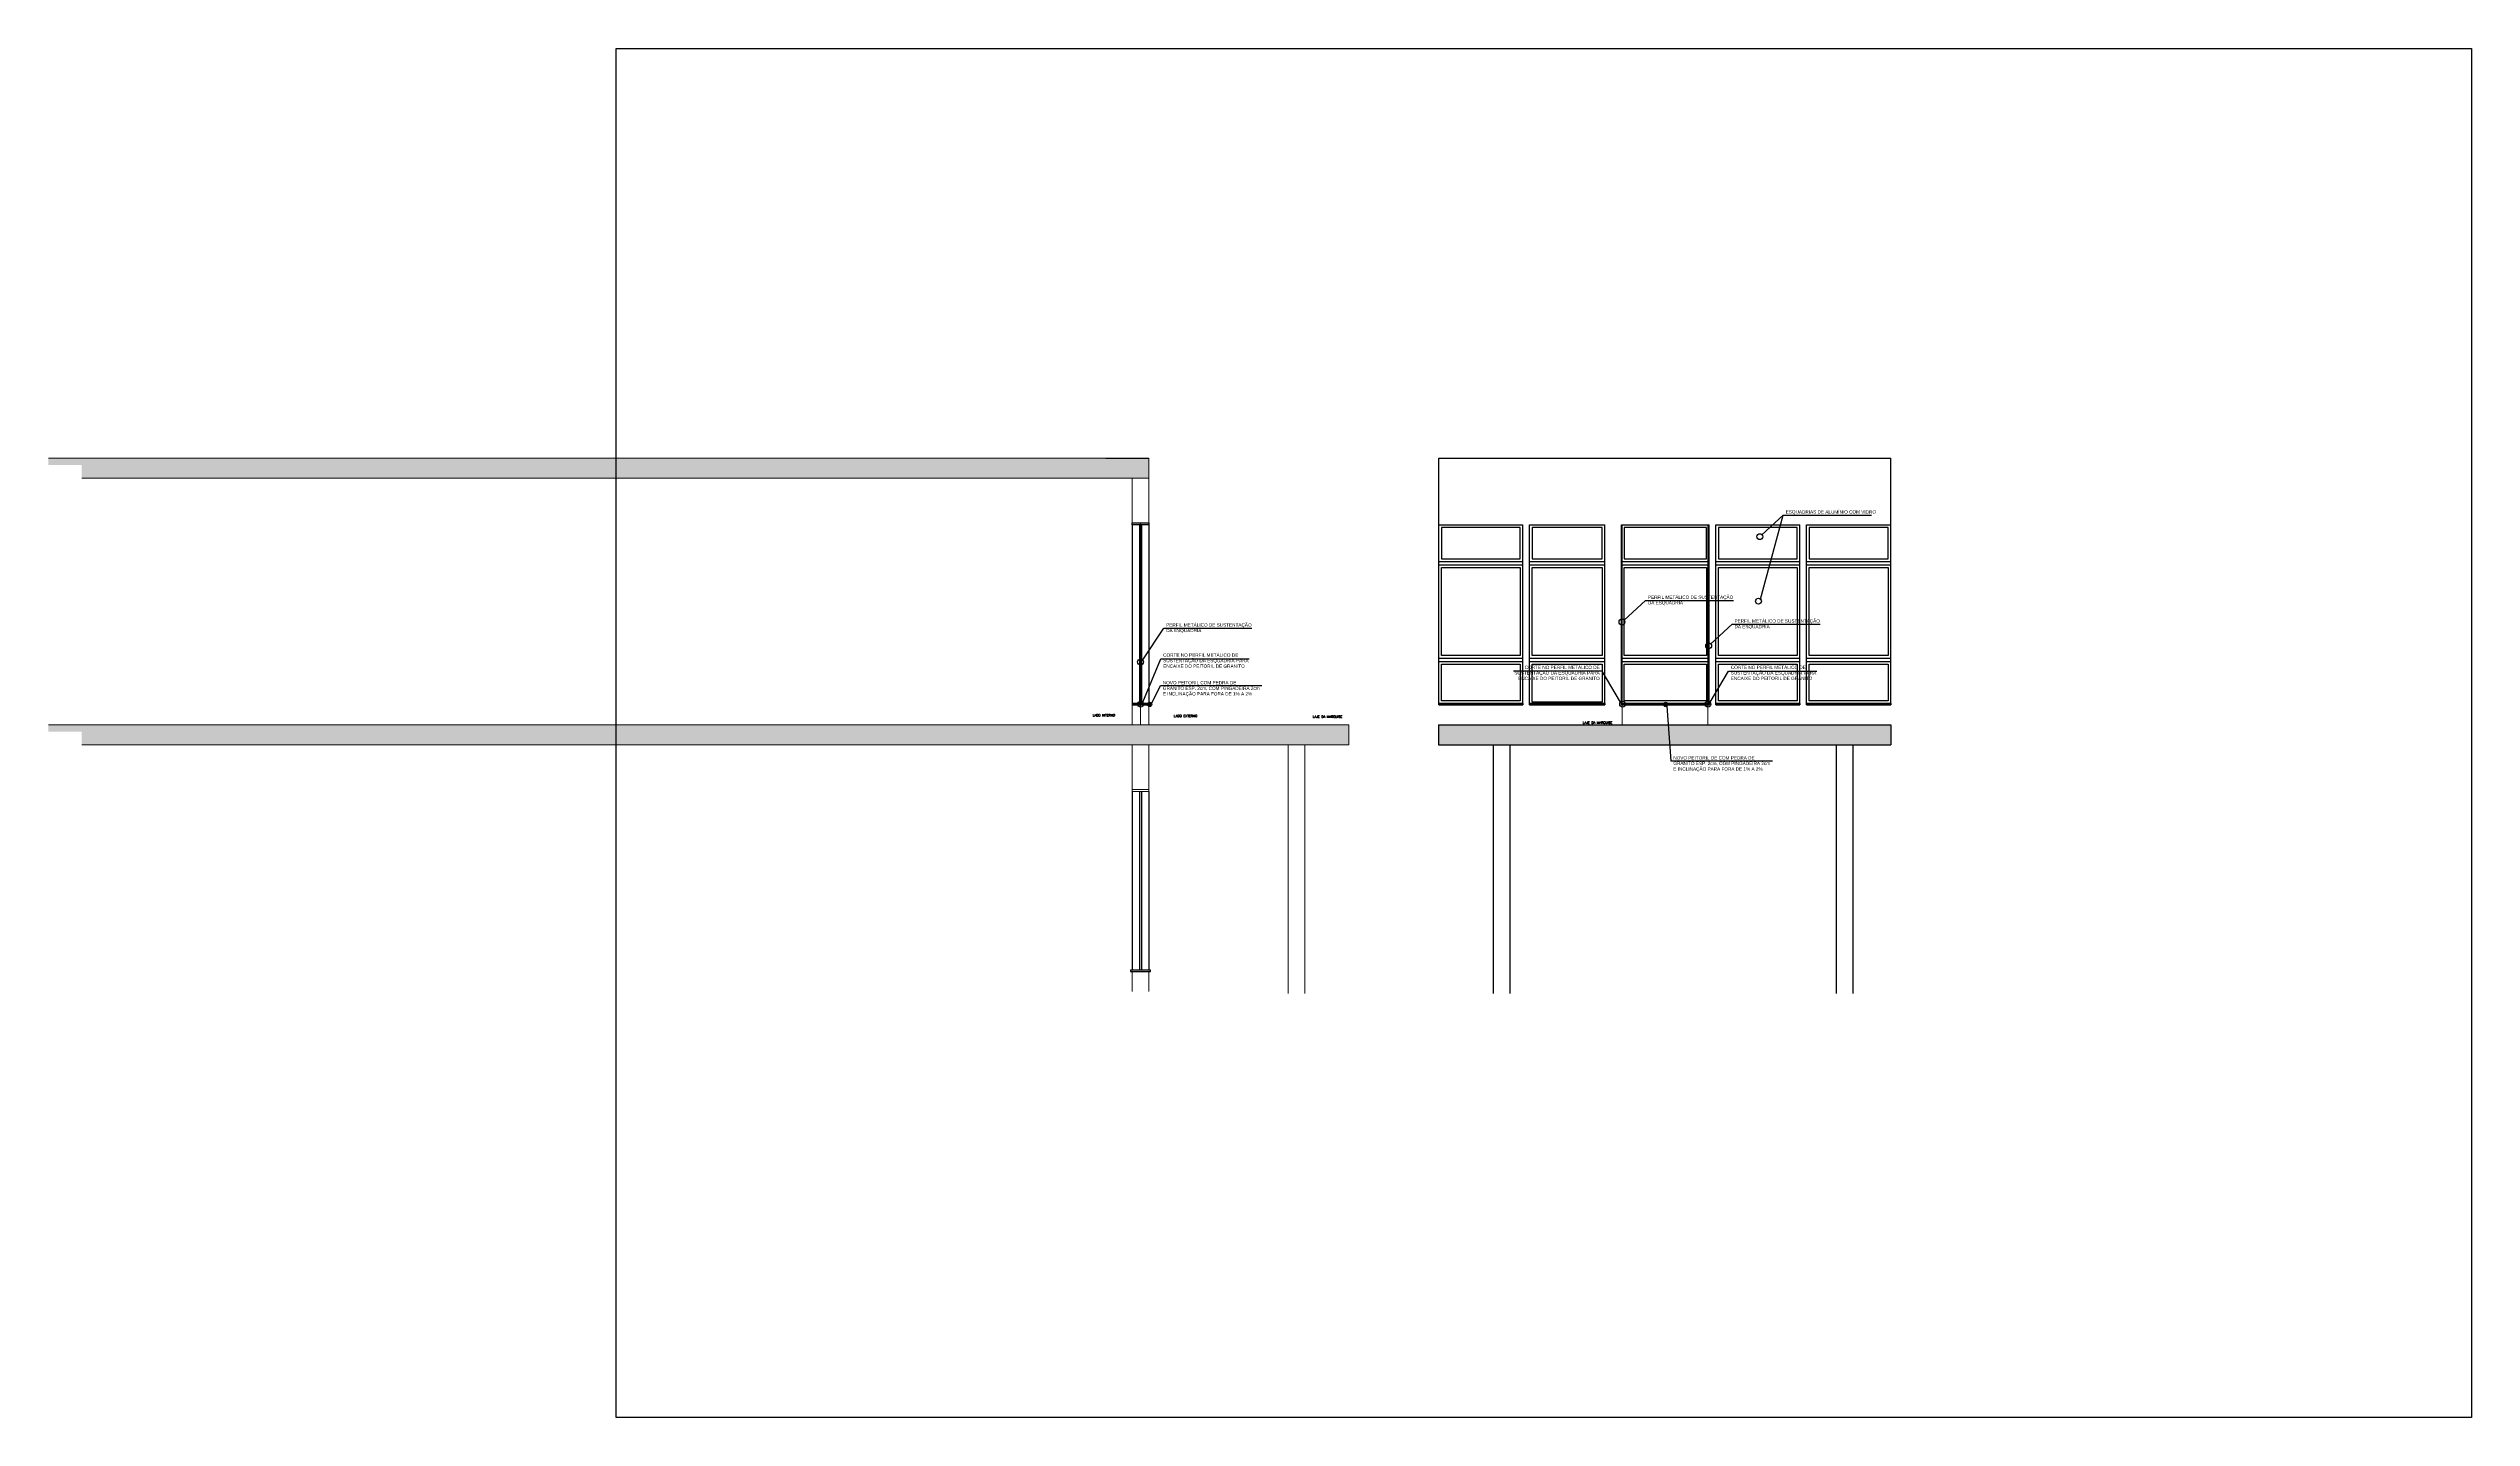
# Model space of a CAD drawing. Header units: millimetres. Extents: x -8 to 5830, y -596 to 3598.
# Drawn here: x 1504.12 to 1540.45, y 2484.33 to 2504.87 of the extents above; entities that cross this region are included whole.
import ezdxf

# ---------------------------------------------------------------- set-up
doc = ezdxf.new("R2010")
doc.units = ezdxf.units.MM
doc.linetypes.add('CONTINU', pattern=[0])
doc.layers.get('0').update_dxf_attribs({"color": 9})
doc.layers.add('0.1', color=8, linetype='Continuous', lineweight=13)
for name, color, linetype in [('ARQUITETURA', 7, 'Continuous'), ('HAC', 6, 'Continuous'), ('INSTALAÇÕES', 7, 'Continuous'), ('TEX', 7, 'Continuous')]:
    doc.layers.add(name, color=color, linetype=linetype)
doc.styles.add('ROMANS', font='romans')
doc.styles.get("Standard").update_dxf_attribs({"font": 'arial.ttf'})

msp = doc.modelspace()

# ---------------------------------------------------------------- hatches: boundary and pattern name
at = {"layer": '0.1', "linetype": 'CONTINU', "lineweight": -2}
h = msp.add_hatch(dxfattribs=at)
h.set_pattern_fill('AR-CONC', color=8, scale=0.0015, style=0)
h.set_pattern_definition([(50, (646.97012, 2029.40312), (0.273277003, -0.02390863), [0.028575, -0.314325]), (355, (646.97012, 2029.40312), (-0.05286424, 0.286584964), [0.02286, -0.25146]), (100.451, (646.9929, 2029.40113), (0.22041375, 0.26267503), [0.024285, -0.267135]), (46.1842, (646.97012, 2029.47932), (0.40661856, -0.06306349), [0.0428625, -0.4714875]), (96.6356, (647.004, 2029.47407), (0.35610635, 0.37113833), [0.0364275, -0.4007025]), (351.184, (646.97012, 2029.47932), (0.3561069, 0.37113768), [0.03429, -0.37719]), (21, (647.00822, 2029.46027), (0.22742232, -0.15339828), [0.028575, -0.314325]), (326, (647.00822, 2029.46027), (0.09270304, 0.27628195), [0.02286, -0.25146]), (71.4514, (647.02718, 2029.4475), (0.320124736, 0.12288429), [0.024285, -0.267135]), (37.5, (646.97012, 2029.403125), (0.004632905, 0.126832558), [0, -0.248412, 0, -0.25527, 0, -0.2524125]), (7.5, (646.97012, 2029.40312), (0.100229494, 0.150270862), [0, -0.145542, 0, -0.242697, 0, -0.0962025]), (327.5, (646.88516, 2029.40312), (0.203385893, -0.008593116), [0, -0.09525, 0, -0.29718, 0, -0.394335]), (317.5, (646.84706, 2029.40312), (0.222193772, 0.038139737), [0, -0.123825, 0, -0.197358, 0, -0.280035])])
h.paths.add_polyline_path([(1520.617, 2498.722), (1504.117, 2498.722), (1504.117, 2498.622), (1504.617, 2498.622), (1504.617, 2498.422), (1520.617, 2498.422), (1520.617, 2498.616), (1520.617, 2498.622)])
h = msp.add_hatch(dxfattribs=at)
h.set_pattern_fill('AR-CONC', color=8, scale=0.0015, style=0)
h.set_pattern_definition([(50, (646.97012, 2028.70312), (0.273277003, -0.02390863), [0.028575, -0.314325]), (355, (646.97012, 2028.70312), (-0.05286424, 0.286584964), [0.02286, -0.25146]), (100.451, (646.9929, 2028.70113), (0.22041375, 0.26267503), [0.024285, -0.267135]), (46.1842, (646.97012, 2028.77932), (0.40661856, -0.06306349), [0.0428625, -0.4714875]), (96.6356, (647.004, 2028.77407), (0.35610635, 0.37113833), [0.0364275, -0.4007025]), (351.184, (646.97012, 2028.77932), (0.3561069, 0.37113768), [0.03429, -0.37719]), (21, (647.00822, 2028.76027), (0.22742232, -0.15339828), [0.028575, -0.314325]), (326, (647.00822, 2028.76027), (0.09270304, 0.27628195), [0.02286, -0.25146]), (71.4514, (647.02718, 2028.7475), (0.320124736, 0.12288429), [0.024285, -0.267135]), (37.5, (646.97012, 2028.703125), (0.004632905, 0.126832558), [0, -0.248412, 0, -0.25527, 0, -0.2524125]), (7.5, (646.97012, 2028.70312), (0.100229494, 0.150270862), [0, -0.145542, 0, -0.242697, 0, -0.0962025]), (327.5, (646.88516, 2028.70312), (0.203385893, -0.008593116), [0, -0.09525, 0, -0.29718, 0, -0.394335]), (317.5, (646.84706, 2028.70312), (0.222193772, 0.038139737), [0, -0.123825, 0, -0.197358, 0, -0.280035])])
h.paths.add_polyline_path([(1504.117, 2494.722), (1504.117, 2494.622), (1504.617, 2494.622), (1504.617, 2494.422), (1523.617, 2494.422), (1523.617, 2494.622), (1523.617, 2494.722)])
h = msp.add_hatch(dxfattribs=at)
h.set_pattern_fill('AR-CONC', color=8, scale=0.0015, style=0)
h.paths.add_polyline_path([(1531.742, 2494.422), (1531.742, 2494.722), (1528.404, 2494.722), (1528.426, 2494.422)])
h.paths.add_polyline_path([(1528.426, 2494.422), (1528.404, 2494.722), (1524.958, 2494.722), (1524.958, 2494.422)])
at = {"layer": 'HAC'}
h = msp.add_hatch(dxfattribs=at)
h.set_pattern_fill('AR-SAND', color=256, scale=0.0005, style=0)
h.paths.add_polyline_path([(1520.642, 2495.042), (1520.367, 2495.042), (1520.367, 2495.022), (1520.642, 2495.022)])

# ---------------------------------------------------------------- linework, layer by layer
for p, q in [((1526.224, 2495.042), (1524.962, 2495.042)), ((1527.453, 2495.042), (1526.324, 2495.042)), ((1529.016, 2495.042), (1527.703, 2495.042)), ((1524.958, 2494.722), (1524.958, 2494.422)), ((1531.742, 2494.722), (1531.742, 2494.422)), ((1520.367, 2493.752), (1520.367, 2493.752))]:
    msp.add_line(p, q)
at = {"color": 3}
for p, q in [((1530.378, 2495.042), (1529.116, 2495.042)), ((1529.116, 2495.022), (1530.378, 2495.022)), ((1531.741, 2495.042), (1530.478, 2495.042)), ((1530.478, 2495.022), (1531.741, 2495.022))]:
    msp.add_line(p, q, dxfattribs=at)
at = {"color": 5, "linetype": 'Continuous', "ltscale": 0.01, "const_width": 0.0146}
for points in [[(1520.492, 2497.752), (1520.492, 2495.044)], [(1527.714, 2497.724), (1527.714, 2495.044)], [(1528.999, 2497.724), (1528.999, 2495.044)]]:
    msp.add_lwpolyline(points, dxfattribs=at)
at = {"color": 3}
for points in [[(1520.367, 2495.022), (1520.642, 2495.022), (1520.642, 2495.042), (1520.367, 2495.042)], [(1524.962, 2495.042), (1526.224, 2495.042), (1526.224, 2495.022), (1524.962, 2495.022)], [(1526.324, 2495.042), (1527.453, 2495.042), (1527.453, 2495.022), (1526.324, 2495.022)], [(1527.703, 2495.042), (1529.016, 2495.042), (1529.016, 2495.022), (1527.703, 2495.022)], [(1529.116, 2495.042), (1530.378, 2495.042), (1530.378, 2495.022), (1529.116, 2495.022)], [(1530.478, 2495.042), (1531.741, 2495.042), (1531.741, 2495.022), (1530.478, 2495.022)], [(1520.342, 2491.022), (1520.642, 2491.022), (1520.642, 2491.042), (1520.342, 2491.042)]]:
    msp.add_lwpolyline(points, close=True, dxfattribs=at)
at = {"color": 5, "linetype": 'CONTINU', "ltscale": 0.01, "const_width": 0.0146}
for points in [[(1520.492, 2495.022), (1520.492, 2494.722)], [(1527.714, 2495.022), (1527.714, 2494.722)], [(1528.999, 2495.022), (1528.999, 2494.722)]]:
    msp.add_lwpolyline(points, dxfattribs=at)
at = {"color": 7}
for centre in [(1520.627, 2495.029), (1528.365, 2495.029)]:
    msp.add_circle(centre, 0.0323, dxfattribs=at)
at = {"layer": '0.1', "color": 7}
for p, q in [((1504.117, 2498.722), (1520.617, 2498.722)), ((1520.617, 2498.422), (1520.617, 2498.722)), ((1504.617, 2498.422), (1520.617, 2498.422)), ((1520.367, 2497.752), (1520.367, 2498.422)), ((1520.617, 2497.752), (1520.617, 2498.422)), ((1520.367, 2497.752), (1520.367, 2497.752)), ((1520.367, 2497.752), (1520.617, 2497.752)), ((1520.617, 2497.752), (1520.617, 2497.752)), ((1520.367, 2495.022), (1520.617, 2495.022)), ((1520.367, 2495.022), (1520.367, 2494.722)), ((1520.617, 2495.022), (1520.617, 2494.722)), ((1504.117, 2494.722), (1523.617, 2494.722)), ((1523.617, 2494.722), (1523.617, 2494.422)), ((1504.617, 2494.422), (1523.617, 2494.422)), ((1520.367, 2493.752), (1520.367, 2494.422)), ((1520.617, 2493.752), (1520.617, 2494.422)), ((1522.707, 2494.422), (1522.707, 2490.692)), ((1522.957, 2494.422), (1522.957, 2490.692)), ((1520.617, 2493.752), (1520.617, 2493.752)), ((1520.367, 2491.022), (1520.617, 2491.022)), ((1520.367, 2491.022), (1520.367, 2490.722)), ((1520.617, 2491.022), (1520.617, 2490.722))]:
    msp.add_line(p, q, dxfattribs=at)
at = {"layer": '0.1', "color": 254, "linetype": 'CONTINU', "lineweight": -2}
msp.add_line((1519.971, 2498.722), (1520.617, 2498.722), dxfattribs=at)
at = {"layer": '0.1', "color": 8, "linetype": 'CONTINU', "lineweight": -2}
for p, q in [((1524.962, 2497.722), (1524.962, 2498.722)), ((1531.741, 2497.722), (1531.741, 2498.722)), ((1520.367, 2497.722), (1520.367, 2495.042)), ((1520.477, 2497.722), (1520.477, 2495.042)), ((1520.507, 2497.722), (1520.507, 2495.042)), ((1520.617, 2497.722), (1520.617, 2495.042)), ((1524.962, 2495.022), (1524.962, 2497.722)), ((1524.962, 2495.022), (1524.962, 2497.722)), ((1524.962, 2497.722), (1526.224, 2497.722)), ((1526.224, 2495.022), (1526.224, 2497.722)), ((1526.224, 2495.022), (1526.224, 2497.722)), ((1526.324, 2495.022), (1526.324, 2497.722)), ((1526.324, 2497.722), (1527.453, 2497.722)), ((1527.453, 2495.022), (1527.453, 2497.722)), ((1527.703, 2495.022), (1527.703, 2497.722)), ((1527.703, 2497.722), (1529.016, 2497.722)), ((1529.016, 2495.022), (1529.016, 2497.722)), ((1529.116, 2495.022), (1529.116, 2497.722)), ((1529.116, 2497.722), (1530.378, 2497.722)), ((1530.378, 2495.022), (1530.378, 2497.722)), ((1530.478, 2495.022), (1530.478, 2497.722)), ((1530.478, 2495.022), (1530.478, 2497.722)), ((1530.478, 2497.722), (1531.741, 2497.722)), ((1531.741, 2495.022), (1531.741, 2497.722)), ((1524.962, 2497.172), (1526.224, 2497.172)), ((1524.962, 2497.122), (1526.224, 2497.122)), ((1526.324, 2497.172), (1527.453, 2497.172)), ((1526.324, 2497.122), (1527.453, 2497.122)), ((1527.703, 2497.172), (1529.016, 2497.172)), ((1527.703, 2497.122), (1529.016, 2497.122)), ((1529.116, 2497.172), (1530.378, 2497.172)), ((1529.116, 2497.122), (1530.378, 2497.122)), ((1530.478, 2497.172), (1531.741, 2497.172)), ((1530.478, 2497.122), (1531.741, 2497.122)), ((1524.962, 2495.722), (1526.224, 2495.722)), ((1524.962, 2495.672), (1526.224, 2495.672)), ((1526.324, 2495.722), (1527.453, 2495.722)), ((1526.324, 2495.672), (1527.453, 2495.672)), ((1527.703, 2495.722), (1529.016, 2495.722)), ((1527.703, 2495.672), (1529.016, 2495.672)), ((1529.116, 2495.722), (1530.378, 2495.722)), ((1529.116, 2495.672), (1530.378, 2495.672)), ((1530.478, 2495.722), (1531.741, 2495.722)), ((1530.478, 2495.672), (1531.741, 2495.672)), ((1524.962, 2495.022), (1526.224, 2495.022)), ((1526.324, 2495.022), (1527.453, 2495.022)), ((1527.703, 2495.022), (1529.016, 2495.022)), ((1520.367, 2493.722), (1520.367, 2491.042)), ((1520.477, 2493.722), (1520.477, 2491.042)), ((1520.507, 2493.722), (1520.507, 2491.042)), ((1520.617, 2493.722), (1520.617, 2491.042))]:
    msp.add_line(p, q, dxfattribs=at)
at = {"layer": '0.1', "color": 7, "linetype": 'CONTINU', "lineweight": -2}
for p, q in [((1524.962, 2498.722), (1531.741, 2498.722)), ((1524.958, 2494.722), (1531.742, 2494.722)), ((1524.958, 2494.422), (1531.742, 2494.422)), ((1525.777, 2494.422), (1525.777, 2490.692)), ((1526.027, 2494.422), (1526.027, 2490.692)), ((1530.921, 2494.422), (1530.921, 2490.692)), ((1531.171, 2494.422), (1531.171, 2490.692))]:
    msp.add_line(p, q, dxfattribs=at)
at = {"layer": '0.1', "color": 8, "linetype": 'CONTINU', "lineweight": -2}
for points in [[(1520.367, 2497.752), (1520.617, 2497.752), (1520.617, 2497.722), (1520.367, 2497.722)], [(1525.002, 2497.212), (1526.184, 2497.212), (1526.184, 2497.682), (1525.002, 2497.682)], [(1526.364, 2497.212), (1527.413, 2497.212), (1527.413, 2497.682), (1526.364, 2497.682)], [(1527.743, 2497.212), (1528.976, 2497.212), (1528.976, 2497.682), (1527.743, 2497.682)], [(1529.156, 2497.212), (1530.338, 2497.212), (1530.338, 2497.682), (1529.156, 2497.682)], [(1530.518, 2497.212), (1531.701, 2497.212), (1531.701, 2497.682), (1530.518, 2497.682)], [(1525.002, 2497.082), (1526.184, 2497.082), (1526.184, 2495.762), (1525.002, 2495.762)], [(1526.364, 2497.082), (1527.413, 2497.082), (1527.413, 2495.762), (1526.364, 2495.762)], [(1527.743, 2497.082), (1528.976, 2497.082), (1528.976, 2495.762), (1527.743, 2495.762)], [(1529.156, 2497.082), (1530.338, 2497.082), (1530.338, 2495.762), (1529.156, 2495.762)], [(1530.518, 2497.082), (1531.701, 2497.082), (1531.701, 2495.762), (1530.518, 2495.762)], [(1525.002, 2495.632), (1526.184, 2495.632), (1526.184, 2495.082), (1525.002, 2495.082)], [(1526.364, 2495.632), (1527.413, 2495.632), (1527.413, 2495.062), (1526.364, 2495.062)], [(1527.743, 2495.632), (1528.976, 2495.632), (1528.976, 2495.082), (1527.743, 2495.082)], [(1529.156, 2495.632), (1530.338, 2495.632), (1530.338, 2495.082), (1529.156, 2495.082)], [(1530.518, 2495.632), (1531.701, 2495.632), (1531.701, 2495.082), (1530.518, 2495.082)]]:
    msp.add_lwpolyline(points, close=True, dxfattribs=at)
at = {"layer": '0.1', "color": 7}
msp.add_lwpolyline([(1520.367, 2493.752), (1520.617, 2493.752), (1520.617, 2493.722), (1520.367, 2493.722)], close=True, dxfattribs=at)
at = {"layer": 'ARQUITETURA', "color": 7}
for points in [[(1529.788, 2496.607), (1530.128, 2497.871), (1531.449, 2497.871)], [(1529.809, 2497.576), (1530.128, 2497.871), (1531.449, 2497.871)], [(1527.742, 2496.295), (1528.061, 2496.59), (1529.382, 2496.59)], [(1520.524, 2495.696), (1520.839, 2496.175), (1522.161, 2496.175)], [(1529.042, 2495.938), (1529.361, 2496.233), (1530.682, 2496.233)], [(1520.524, 2495.062), (1520.794, 2495.711), (1522.122, 2495.711)], [(1520.658, 2495.04), (1520.789, 2495.312), (1522.311, 2495.312)], [(1527.688, 2495.062), (1527.414, 2495.527), (1526.086, 2495.527)], [(1529.032, 2495.062), (1529.305, 2495.527), (1530.633, 2495.527)], [(1528.383, 2495.003), (1528.443, 2494.183), (1529.965, 2494.183)]]:
    msp.add_lwpolyline(points, dxfattribs=at)
for centre in [(1529.777, 2497.546), (1529.756, 2496.578), (1527.71, 2496.266), (1520.492, 2495.666), (1529.01, 2495.909), (1520.492, 2495.033), (1527.72, 2495.033), (1528.999, 2495.033)]:
    msp.add_circle(centre, 0.0438, dxfattribs=at)
at = {"layer": 'INSTALAÇÕES'}
msp.add_lwpolyline([(1512.63, 2504.872), (1540.448, 2504.872), (1540.448, 2484.329), (1512.63, 2484.329)], close=True, dxfattribs=at)

# ---------------------------------------------------------------- texts
at = {"layer": 'INSTALAÇÕES', "color": 7, "char_height": 0.05}
for s, width, insert, attachment_point in [('ESQUADRIAS DE ALUMÍNIO COM VIDRO', 1.31558, (1530.165, 2497.943), 1), ('PERFIL METÁLICO DE SUSTENTAÇÃO DA ESQUADRIA', 1.31558, (1528.098, 2496.663), 1), ('PERFIL METÁLICO DE SUSTENTAÇÃO DA ESQUADRIA', 1.31558, (1529.397, 2496.306), 1), ('PERFIL METÁLICO DE SUSTENTAÇÃO DA ESQUADRIA', 1.31558, (1520.876, 2496.247), 1), ('CORTE NO PERFIL METÁLICO DE SUSTENTAÇÃO DA ESQUADRIA PARA ENCAIXE DO PEITORIL DE GRANITO', 1.53631, (1520.831, 2495.795), 1), ('CORTE NO PERFIL METÁLICO DE SUSTENTAÇÃO DA ESQUADRIA PARA ENCAIXE DO PEITORIL DE GRANITO', 1.53631, (1527.377, 2495.611), 3), ('CORTE NO PERFIL METÁLICO DE SUSTENTAÇÃO DA ESQUADRIA PARA ENCAIXE DO PEITORIL DE GRANITO', 1.53631, (1529.342, 2495.611), 1), ('NOVO PEITORIL COM PEDRA DE \\PGRANITO ESP. 2cm, COM PINGADEIRA 2cm\\PE INCLINAÇÃO PARA FORA DE 1% A 2%', 2.09821, (1520.826, 2495.38), 1), ('NOVO PEITORIL DE COM PEDRA DE \\PGRANITO ESP. 2cm, COM PINGADEIRA 2cm\\PE INCLINAÇÃO PARA FORA DE 1% A 2%', 2.09821, (1528.48, 2494.252), 1)]:
    msp.add_mtext_dynamic_manual_height_columns(s, width=width, gutter_width=2.5, heights=[0.375], dxfattribs=dict(at, insert=insert, attachment_point=attachment_point))
at = {"layer": 'TEX', "color": 7, "style": 'ROMANS'}
for s, p in [('LADO INTERNO', (1519.773, 2494.85)), ('LADO EXTERNO', (1520.992, 2494.84)), ('LAJE DA MARQUISE', (1523.074, 2494.826)), ('LAJE DA MARQUISE', (1527.123, 2494.74))]:
    msp.add_text(s, height=0.035, dxfattribs=at).set_placement(p)

doc.saveas('drawing.dxf')
